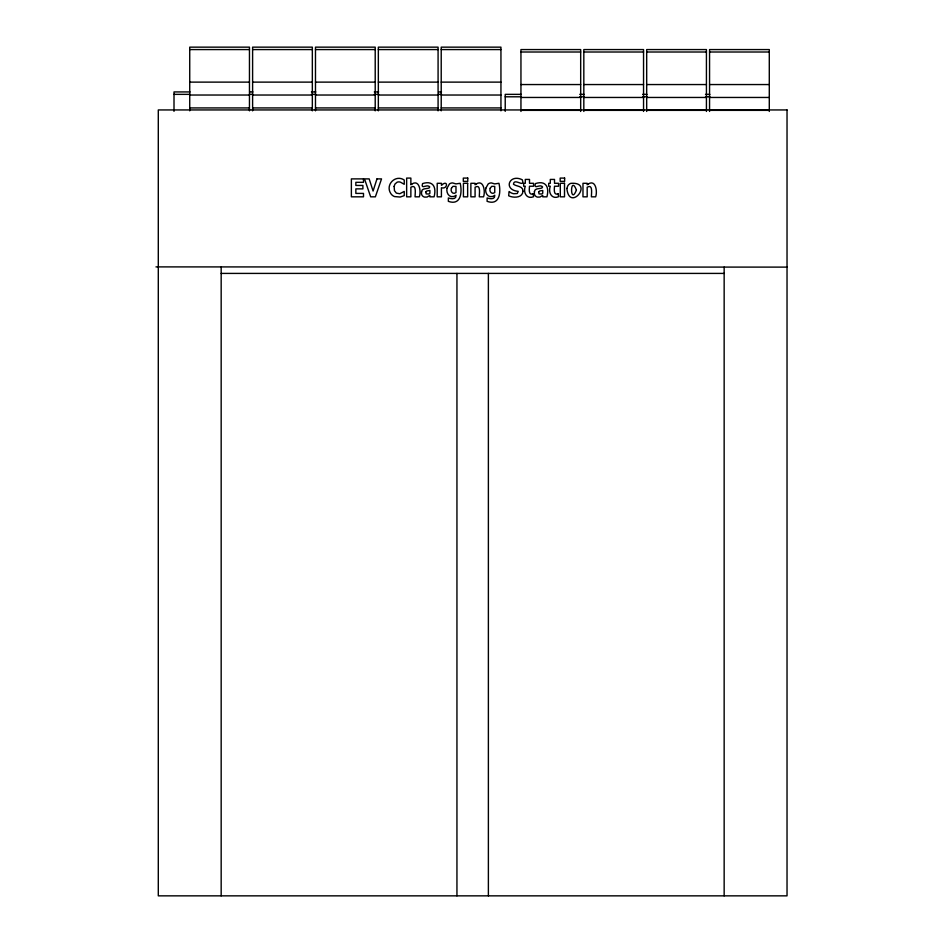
<?xml version="1.0" encoding="UTF-8"?>
<svg xmlns="http://www.w3.org/2000/svg" width="943" height="943" viewBox="0 0 943 943"><rect width="100%" height="100%" fill="white"/><g stroke="black" fill="none" stroke-linecap="round" stroke-linejoin="round"><path stroke-width="1.41" d="M189.732 49.578L249.459 49.578M252.606 49.578L312.333 49.578M315.481 49.578L375.208 49.578M378.343 49.578L438.082 49.578M441.218 49.578L500.945 49.578M520.949 52.006L580.676 52.006M583.823 52.006L643.55 52.006M646.686 52.006L706.425 52.006M709.56 52.006L769.288 52.006M189.732 82.124L249.459 82.124M252.606 82.124L312.333 82.124M315.481 82.124L375.208 82.124M378.343 82.124L438.082 82.124M441.218 82.124L500.945 82.124M520.949 84.552L580.676 84.552M583.823 84.552L643.55 84.552M646.686 84.552L706.425 84.552M709.56 84.552L769.288 84.552M190.038 91.931L174.007 91.931L174.007 111.345M249.989 91.931L252.913 91.931M311.414 91.931L315.787 91.931M374.288 91.931L378.65 91.931M438.613 91.931L441.524 91.931M174.007 94.359L190.038 94.359M249.989 94.359L252.913 94.359M311.414 94.359L315.787 94.359M374.288 94.359L378.65 94.359M438.613 94.359L441.524 94.359M521.255 94.359L505.224 94.359L505.224 111.345M579.756 94.359L584.13 94.359M642.631 94.359L646.992 94.359M705.505 94.359L709.867 94.359M189.732 95.031L249.459 95.031M252.606 95.031L312.333 95.031M315.481 95.031L375.208 95.031M378.343 95.031L438.082 95.031M441.218 95.031L500.945 95.031M505.224 96.799L521.255 96.799M579.756 96.799L584.13 96.799M642.631 96.799L646.992 96.799M705.505 96.799L709.867 96.799M520.949 97.459L580.676 97.459M583.823 97.459L643.55 97.459M646.686 97.459L706.425 97.459M709.56 97.459L769.288 97.459M189.732 107.926L249.459 107.926M252.606 107.926L312.333 107.926M315.481 107.926L375.208 107.926M378.343 107.926L438.082 107.926M441.218 107.926L500.945 107.926M520.949 110.355L580.676 110.355M583.823 110.355L643.55 110.355M646.686 110.355L706.425 110.355M709.56 110.355L769.288 110.355M787.028 267.117L155.972 266.893M221.169 273.411L724.153 273.411M769.288 111.451L769.288 49.578L709.56 49.578L709.56 111.451M724.153 267.117L724.153 895.85M706.425 111.451L706.425 49.578L646.686 49.578L646.686 111.451M643.55 111.451L643.55 49.578L583.823 49.578L583.823 111.451M580.676 111.451L580.676 49.578L520.949 49.578L520.949 111.451M500.945 110.838L500.945 47.15L441.218 47.15L441.218 110.838M488.38 273.411L488.38 895.85M456.942 273.411L456.942 895.85M438.082 110.838L438.082 47.15L378.343 47.15L378.343 110.838M375.208 110.838L375.208 47.15L315.481 47.15L315.481 110.838M312.333 110.838L312.333 47.15L252.606 47.15L252.606 110.838M249.459 110.838L249.459 47.15L189.732 47.15L189.732 110.838M221.169 267.117L221.169 895.85M394.127 186.408L394.469 190.698L396.378 193.115L399.785 193.739L404.241 191.417L404.241 195.637L400.174 197.04L394.539 196.568A7.627 7.627 0 0 1 390.708 193.398C385.074 184.675 395.6 174.137 404.241 180.03L404.241 184.309L400.457 182.176A5.021 5.021 0 0 0 397.097 182.211L394.94 184.085L394.127 186.408M447.041 188.211C446.051 192.219 448.609 197.653 453.394 196.533A5.693 5.693 0 0 0 455.988 195.248C456.542 199.833 451.06 198.902 448.349 197.959L448.349 201.342C460.762 205.822 462.4 192.62 460.196 183.296L455.952 183.897L452.605 182.93A5.446 5.446 0 0 0 449.422 183.956L447.041 188.211M485.81 188.211C484.82 192.219 487.366 197.653 492.152 196.533A5.693 5.693 0 0 0 494.745 195.248C495.299 199.833 489.83 198.902 487.107 197.959L487.107 201.342C499.519 205.822 501.157 192.62 498.953 183.296L494.721 183.897L491.374 182.93A5.446 5.446 0 0 0 488.179 183.956L485.81 188.211M566.873 188.47C569.36 212.812 594.856 181.457 570.798 183.355A5.847 5.847 0 0 0 567.792 185.83L566.873 188.47M576.409 190.097C569.878 206.446 570.067 173.618 576.409 190.097M522.976 191.229C522.563 198.054 513.346 198.136 508.678 195.767L509.09 191.5A10.114 10.114 0 0 0 513.664 193.716L517.259 193.527L518.237 191.37C502.725 189.849 509.373 173.347 522.269 179.771C525.51 188.789 513.935 177.19 513.511 184.274C516.469 186.62 523.224 185.842 522.976 191.229M421.58 191.582L421.497 193.822A4.008 4.008 0 0 0 422.617 195.979A3.913 3.913 0 0 0 424.739 197.111L427.096 197.04L429.89 195.39L429.89 196.828L434.086 196.828C436.727 186.702 432.766 180.29 422.558 183.59C420.719 189.755 426.319 184.368 429.089 186.313L429.713 186.914C429.749 189.779 421.91 187.056 421.58 191.582M534.422 191.582L534.351 193.822A4.008 4.008 0 0 0 535.459 195.979A3.913 3.913 0 0 0 537.581 197.111L539.938 197.04L542.744 195.39L542.744 196.828L546.928 196.828C549.569 186.702 545.62 180.29 535.4 183.59C533.573 189.755 539.16 184.368 541.942 186.313L542.555 186.914C542.59 189.779 534.764 187.056 534.422 191.582M451.438 188.246C450.059 191.288 452.935 195.024 455.988 192.561L455.988 186.431L452.97 186.337L451.438 188.246M490.195 188.246C488.816 191.288 491.704 195.024 494.745 192.561L494.745 186.431L491.727 186.337L490.195 188.246M425.764 192.007L426.201 193.904L428.841 194.01L429.89 193.291L429.89 190.474L426.861 190.969L425.764 192.007M538.618 192.007L539.042 193.904L541.695 194.01L542.744 193.291L542.744 190.474L539.702 190.969L538.618 192.007M376.976 178.887L373.074 191.04L369.173 178.887L364.505 178.887L370.67 196.828L375.373 196.828L381.538 178.887L376.976 178.887M442.22 184.569L441.418 185.241L441.418 183.296L437.21 183.296L437.21 196.828L441.418 196.828L441.418 187.763C447.701 189.626 448.349 179.783 442.22 184.569M411.891 184.015L410.865 184.793L410.865 178.086L406.645 178.086L406.645 196.828L410.865 196.828L410.865 187.233C416.959 183.602 414.955 194.093 415.073 196.828L419.317 196.828C421.167 192.16 419.753 179.029 411.891 184.015M476.109 184.015L475.083 184.793L475.083 183.296L470.875 183.296L470.875 196.828L475.083 196.828L475.083 187.233C481.178 183.602 479.174 194.093 479.303 196.828L483.535 196.828C485.386 192.16 483.971 179.029 476.109 184.015M588.208 184.015L587.183 184.793L587.183 183.296L582.974 183.296L582.974 196.828L587.183 196.828L587.183 187.233C593.277 183.602 591.273 194.093 591.402 196.828L595.634 196.828C597.485 192.16 596.07 179.029 588.208 184.015M533.196 193.728C528.328 196.061 529.294 188.8 529.506 186.243L533.561 186.243L533.561 183.296L529.506 183.296L529.506 179.429L525.286 179.429L525.286 183.296L523.671 183.296L523.671 186.243L525.286 186.243C522.964 192.289 526.607 199.657 533.561 196.71L533.196 193.728M558.221 193.728C553.341 196.061 554.307 188.8 554.519 186.243L558.574 186.243L558.574 183.296L554.519 183.296L554.519 179.429L550.299 179.429L550.299 183.296L548.685 183.296L548.685 186.243L550.299 186.243C547.977 192.289 551.62 199.657 558.574 196.71L558.221 193.728M787.028 109.942L158.294 109.942L158.294 895.85L787.028 895.85L787.028 109.942M467.763 178.086L463.308 178.086L463.308 181.374L467.763 181.374L467.763 178.086M564.633 178.086L560.177 178.086L560.177 181.374L564.633 181.374L564.633 178.086M363.503 178.887L351.374 178.887L351.374 196.828L363.503 196.828L363.503 193.409L355.853 193.409L355.853 188.871L362.902 188.871L362.902 185.453L355.853 185.453L355.853 182.317L363.503 182.317L363.503 178.887M467.645 183.296L463.426 183.296L463.426 196.828L467.645 196.828L467.645 183.296M564.515 183.296L560.295 183.296L560.295 196.828L564.515 196.828L564.515 183.296"/></g></svg>
